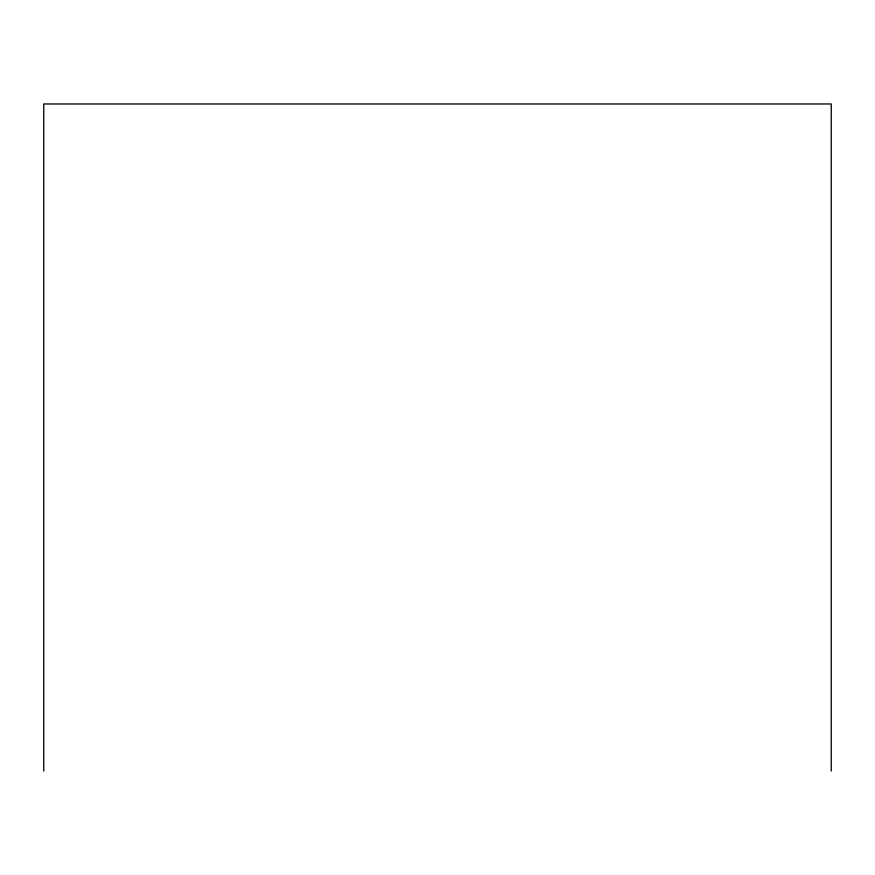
<?xml version="1.0" encoding="UTF-8"?>
<svg xmlns="http://www.w3.org/2000/svg" width="875" height="875" viewBox="0 0 875 875"><rect width="100%" height="100%" fill="white"/><g stroke="black" fill="none" stroke-linecap="round" stroke-linejoin="round"><path stroke-width="1.31" d="M831.25 771.028L831.25 103.972L43.75 103.972L43.75 771.028"/></g></svg>
